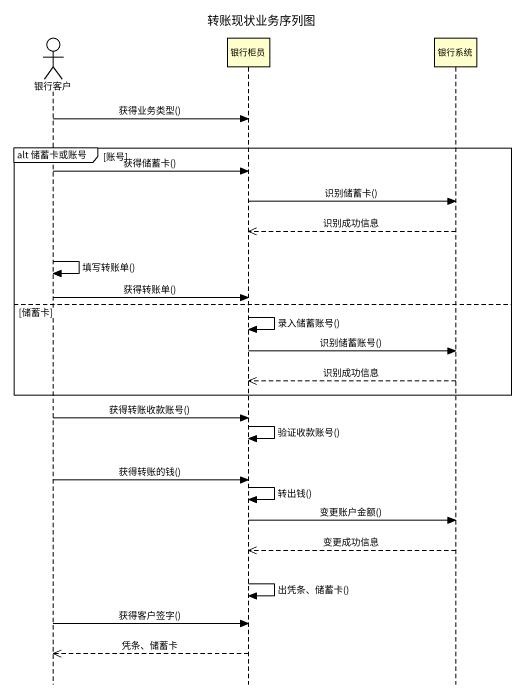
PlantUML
@startuml
title 转账现状业务序列图
hide footbox
actor 银行客户
participant 银行柜员
participant 银行系统

银行客户 -> 银行柜员 : 获得业务类型()
group alt 储蓄卡或账号 [账号]
  银行客户 -> 银行柜员 : 获得储蓄卡()
  银行柜员 -> 银行系统 : 识别储蓄卡()
  银行系统 -->> 银行柜员 : 识别成功信息
  银行客户 -> 银行客户 : 填写转账单()
  银行客户 -> 银行柜员 : 获得转账单()
else 储蓄卡
  银行柜员 -> 银行柜员 : 录入储蓄账号()
  银行柜员 -> 银行系统 : 识别储蓄账号()
  银行系统 -->> 银行柜员 : 识别成功信息
end
银行客户 -> 银行柜员 : 获得转账收款账号()
银行柜员 -> 银行柜员 : 验证收款账号()
银行客户 -> 银行柜员 : 获得转账的钱()
银行柜员 -> 银行柜员 : 转出钱()
银行柜员 -> 银行系统 : 变更账户金额()
银行系统 -->> 银行柜员 : 变更成功信息
银行柜员 -> 银行柜员 : 出凭条、储蓄卡()
银行客户 -> 银行柜员 : 获得客户签字()
银行柜员 -->> 银行客户 : 凭条、储蓄卡
@enduml
